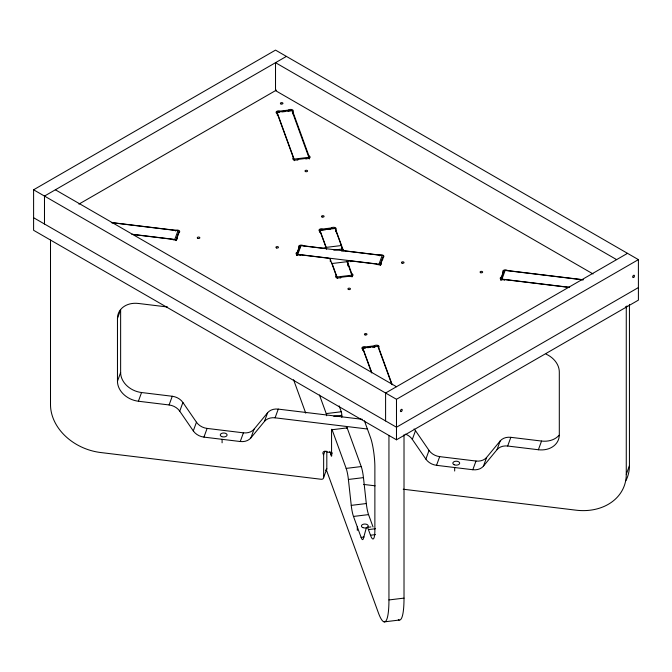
<?xml version="1.0" encoding="UTF-8"?>
<svg xmlns="http://www.w3.org/2000/svg" width="672" height="672" viewBox="0 0 672 672"><rect width="100%" height="100%" fill="white"/><g stroke="black" fill="none" stroke-linecap="round" stroke-linejoin="round"><path stroke-width="1.01" d="M319.67 232.319L319.796 229.891L326.222 247.38A2.562 0.428 83.1 0 1 326.626 249.278M362.569 350.204L362.687 347.768L371.717 372.414M377.639 346.492L377.756 345.946L391.759 384.258M291.85 110.552L309.431 158.962M117.466 381.234L117.466 318.385L120.632 309.683L120.632 372.54L117.466 381.234A21.386 17.086 20 0 0 138.39 401.234L169.1 404.956A12.827 10.248 20 0 1 179.743 411.172L193.292 430.903A12.827 10.248 20 0 0 203.944 437.119L240.248 441.521A12.827 10.248 20 0 0 250.891 437.892L264.44 421.445L267.607 412.751A12.827 10.248 20 0 1 278.258 409.114L362.3 419.311M176.039 240.442A1.285 1.025 20 0 0 174.804 239.442L177.962 230.74L111.342 222.659M132.09 234.41L172.334 239.291A2.654 1.529 0 0 0 176.005 239.736A2.654 1.529 0 0 0 176.778 237.619L178.5 232.865A2.654 1.529 0 0 0 179.273 230.748A2.654 1.529 0 0 0 175.602 230.303L111.619 222.541M176.056 240.635L179.222 231.941A1.285 1.025 20 0 0 177.962 230.74M138.39 401.234L141.557 392.532A21.386 17.086 20 0 1 120.632 372.54M169.1 404.956L172.259 396.262A12.827 10.248 20 0 1 182.91 402.478L196.459 422.209A12.827 10.248 20 0 0 207.11 428.417L243.415 432.827A12.827 10.248 20 0 0 254.058 429.19L267.607 412.751M179.743 411.172L182.91 402.478M193.292 430.903L196.459 422.209M203.944 437.119L207.11 428.417M343.064 249.707A2.562 1.478 0 0 0 345.047 250.858L379.789 255.066A2.654 1.529 0 0 1 383.452 255.511A2.654 1.529 0 0 1 382.687 257.628L380.957 262.382A2.654 1.529 0 0 1 380.184 264.499A2.654 1.529 0 0 1 376.513 264.054L350.826 260.938A2.562 1.478 0 0 0 347.785 262.693L351.809 273.739A2.654 1.529 0 0 1 352.573 275.856A2.654 1.529 0 0 1 348.911 276.301L340.679 277.301A2.654 1.529 0 0 1 337.008 277.746A2.654 1.529 0 0 1 336.235 275.629L330.313 259.358A2.562 1.478 0 0 0 328.331 258.216L300.149 254.797A2.654 1.529 0 0 1 296.478 254.352A2.654 1.529 0 0 1 297.251 252.227L298.981 247.481A2.654 1.529 0 0 1 299.754 245.356A2.654 1.529 0 0 1 303.416 245.801L322.552 248.128A2.562 1.478 0 0 0 325.592 246.372L320.191 231.538A2.654 1.529 0 0 1 319.427 229.421A2.654 1.529 0 0 1 323.089 228.976L331.321 227.976A2.654 1.529 0 0 1 334.992 227.531A2.654 1.529 0 0 1 335.765 229.648L343.064 249.707L343.064 251.278M296.528 255.251L299.695 246.548A1.285 1.025 20 0 1 300.955 245.658L382.15 255.503A1.285 1.025 20 0 1 383.401 256.704L380.234 265.406M296.554 255.066A1.285 1.025 20 0 1 297.788 254.352L300.955 245.658M240.248 441.521L243.415 432.827M250.891 437.892L254.058 429.19M264.44 421.445A12.827 10.248 20 0 1 275.092 417.816L278.258 409.114M380.218 265.213A1.285 1.025 20 0 0 378.983 264.205L382.15 255.503M50.501 240.072L50.501 404.544A51.316 41.009 20 0 0 100.724 452.533L321.132 479.27A2.562 2.05 20 0 0 323.644 477.481L323.644 454.7L324.836 451.441M323.644 477.481L326.81 468.779L326.81 451.181M559.062 435.271A21.386 17.086 20 0 1 541.548 441.05L510.838 437.329A12.827 10.248 20 0 0 500.186 440.958L497.028 449.652L483.479 466.099A12.827 10.248 20 0 1 472.828 469.736L436.523 465.326A12.827 10.248 20 0 1 425.872 459.11L412.322 439.379L415.489 430.685A12.827 10.248 20 0 0 414.078 428.971M425.872 459.11L429.038 450.416L415.489 430.685M569.344 287.448L504.328 279.56A2.654 1.529 0 0 1 500.657 279.115A2.654 1.529 0 0 1 501.43 276.998L503.16 272.244A2.654 1.529 0 0 1 503.933 270.127A2.654 1.529 0 0 1 507.604 270.572L582.935 279.703M500.716 280.014L503.874 271.32A1.285 1.025 20 0 1 505.134 270.421L583.204 279.888M500.716 279.922A1.285 1.025 20 0 1 501.967 279.124L505.134 270.421M436.523 465.326L439.69 456.632L475.994 461.034A12.827 10.248 20 0 0 486.637 457.405L500.186 440.958M472.828 469.736L475.994 461.034M483.479 466.099L486.637 457.405M497.028 449.652A12.827 10.248 20 0 1 507.671 446.023L510.838 437.329M507.671 446.023L538.381 449.744L541.548 441.05M403.217 489.224L576.047 510.182A51.316 41.009 20 0 0 626.27 474.373L626.27 307.818L626.976 305.886M626.27 474.373L629.437 465.679L629.437 304.357M33.6 189.79L275.52 50.114L638.4 259.627L638.4 300.132L396.48 439.799L33.6 230.294L33.6 189.79L396.48 399.294L638.4 259.627M286.406 56.398L44.486 196.073L44.486 224.011M78.918 204.128L276.436 90.09M627.514 253.336L385.594 393.011L385.594 420.941M638.4 287.557L396.48 427.232L33.6 217.72M288.431 110.099L280.199 111.09A2.654 1.529 0 0 0 276.528 111.535A2.654 1.529 0 0 0 277.301 113.66L293.345 157.744A2.654 1.529 0 0 0 294.109 159.869A2.654 1.529 0 0 0 297.78 159.424L306.012 158.424A2.654 1.529 0 0 0 309.683 157.979A2.654 1.529 0 0 0 308.91 155.862L292.866 111.77A2.654 1.529 0 0 0 292.093 109.654A2.654 1.529 0 0 0 288.431 110.099L288.431 110.88M279.796 112.19L276.78 112.552L276.898 112.006L292.11 110.41M281.803 111.947L285.818 111.46M287.826 111.216L290.842 110.846M277.04 112.232L294.101 159.113L309.17 157.282M319.939 230.118L335.009 228.287L341.284 245.549A2.562 0.428 83.1 0 1 341.813 249.094L341.813 251.177M319.67 230.437L325.702 229.706M327.709 229.463L330.725 229.102M332.732 228.858L335.009 228.287M326.222 247.38L341.284 245.549M333.782 250.068L341.813 249.094M331.624 263.357A2.562 0.428 83.1 0 1 332.094 263.516L347.155 261.685L352.321 276.738M332.094 263.516L336.991 276.99L352.061 275.167M392.204 384.762L378.655 347.533A2.654 1.529 0 0 0 377.891 345.416A2.654 1.529 0 0 0 374.22 345.862L365.988 346.861A2.654 1.529 0 0 0 362.317 347.306A2.654 1.529 0 0 0 363.09 349.423L371.641 372.935M362.83 347.995L377.899 346.172M362.569 348.323L365.585 347.953M367.592 347.71L370.608 347.348M372.616 347.105L375.631 346.735M319.452 394.985L326.222 413.591L341.284 411.768A2.562 0.428 83.1 0 1 341.813 415.313L341.813 417.379M333.782 416.287L341.813 415.313M329.809 451.391L330.792 454.087A2.654 0.445 83.1 0 0 331.565 456.212A2.654 0.445 83.1 0 0 331.565 453.146L331.565 430.366A2.562 0.428 83.1 0 1 332.094 429.727L347.155 427.896L361.225 466.561A12.827 2.15 83.1 0 1 363.46 477.632L366.307 503.546A12.827 2.15 83.1 0 0 368.55 514.609L373.052 526.999M331.565 453.146L332.506 453.029M330.792 454.087L331.733 453.978M332.094 429.727L346.164 468.392L361.225 466.561M346.164 468.392A12.827 2.15 83.1 0 1 348.398 479.464L363.46 477.632M348.398 479.464L351.246 505.369L366.307 503.546M351.246 505.369A12.827 2.15 83.1 0 0 353.48 516.44L368.55 514.609M367.147 527.386L370.919 526.924M353.48 516.44L361.108 537.398A12.827 2.15 83.1 0 0 363.342 538.625L366.19 528.36A12.827 2.15 83.1 0 1 368.424 529.586L375.455 528.73M368.424 529.586L370.482 535.231L375.505 534.618M361.108 537.398L364.123 537.037M326.138 469.241L378.395 612.847A51.316 8.618 83.1 0 0 388.945 599.945L404.015 598.114L404.015 434.692M384.166 621.886L399.235 620.054M132.124 234.259L174.804 239.442M297.788 254.352L378.983 264.205M501.967 279.124L569.629 287.33M167.555 307.003L138.39 303.458A21.386 17.086 20 0 0 117.466 318.385M141.557 392.532L172.259 396.262M275.092 417.816L367.441 429.013M331.472 452.584L327.314 452.08A2.654 2.117 20 0 0 323.644 451.634A2.654 2.117 20 0 0 323.644 454.7M363.653 484.428L375.102 485.814M616.627 259.627L275.52 62.689L275.52 90.619L593.04 273.941M55.373 189.79L396.48 386.728M364.409 420.781L370.482 437.464A21.386 3.587 83.1 0 1 374.875 466.998L374.875 529.855A21.386 3.587 83.1 0 1 370.482 535.231M339.15 405.888L341.284 411.768M293.572 379.73L305.743 413.179M336.991 276.99L337.252 278.561M294.101 159.113L294.361 160.675M504.328 279.56L504.328 280.342M503.16 272.244L503.16 274.604M501.43 276.998L501.43 280.14M454.675 467.527L454.675 471.022M396.48 399.294L396.48 439.799M388.945 435.473L388.945 599.945M382.687 257.628L382.687 259.728M380.957 262.382L380.957 264.743M379.789 255.066L379.789 255.856M374.22 345.862L374.22 347.432M363.09 349.423L363.09 350.204M357.294 526.924L357.294 530.41M351.809 273.739L351.809 276.881M350.826 260.938L350.826 261.727M347.785 262.693L347.785 265.835M340.679 277.301L340.679 278.09M336.235 275.629L336.235 277.721M335.765 229.648L335.765 231.748M331.321 227.976L331.321 228.766M330.313 259.358L330.313 261.71M325.592 246.372L325.592 248.464M320.191 231.538L320.191 232.327M308.91 155.862L308.91 158.214M306.012 158.424L306.012 159.205M300.149 254.797L300.149 255.578M299.695 246.548L299.695 248.43M298.981 247.481L298.981 249.833M297.78 159.424L297.78 160.205M297.251 252.227L297.251 255.368M293.345 157.744L293.345 159.844M292.866 111.77L292.866 113.862M277.301 113.66L277.301 115.231M222.096 439.32L222.096 442.814M176.778 237.619L176.778 239.19M175.602 230.303L175.602 231.084M629.437 465.679A51.316 41.009 20 0 1 625.909 480.673M625.472 306.743A1.285 1.025 20 0 1 626.27 307.818M538.381 449.744A21.386 17.086 20 0 0 559.306 434.826L559.306 371.977A21.386 17.086 20 0 0 546.084 354.136M326.81 468.779A2.562 2.05 20 0 1 325.676 470.392M405.544 434.146A12.827 10.248 20 0 1 412.322 439.379M439.69 456.632A12.827 10.248 20 0 1 429.038 450.416M404.015 598.114A51.316 8.618 83.1 0 1 398.311 619.66M346.634 428.358A2.562 0.428 83.1 0 1 347.155 427.896M326.222 413.591A2.562 0.428 83.1 0 1 326.659 415.75M346.651 261.811A2.562 0.428 83.1 0 1 347.155 261.685M221.668 436.573A3.419 1.974 0 0 0 227.077 435.179A3.419 1.974 0 0 0 222.281 433.171A3.419 1.974 0 0 0 221.668 436.573M454.247 464.78A3.419 1.974 0 0 0 459.665 463.386A3.419 1.974 0 0 0 454.86 461.378A3.419 1.974 0 0 0 454.247 464.78M362.821 527.604A3.419 1.974 0 0 0 368.231 526.21A3.419 1.974 0 0 0 363.434 524.202A3.419 1.974 0 0 0 362.821 527.604M276.545 247.951A1.285 0.739 0 0 0 278.468 247.321A1.285 0.739 0 0 0 276.553 246.674A1.285 0.739 0 0 0 276.545 247.951M402.1 263.18A1.285 0.739 0 0 0 404.032 262.55A1.285 0.739 0 0 0 402.108 261.904A1.285 0.739 0 0 0 402.1 263.18M322.056 216.997A1.285 0.739 0 0 0 324.089 216.468A1.285 0.739 0 0 0 322.291 215.72A1.285 0.739 0 0 0 322.056 216.997M348.55 289.523A1.285 0.739 0 0 0 350.473 288.884A1.285 0.739 0 0 0 348.55 288.246A1.285 0.739 0 0 0 348.55 289.523M197.921 238.417A1.285 0.739 0 0 0 199.844 237.779A1.285 0.739 0 0 0 197.921 237.14A1.285 0.739 0 0 0 197.921 238.417M480.724 272.723A1.285 0.739 0 0 0 482.656 272.084A1.285 0.739 0 0 0 480.732 271.438A1.285 0.739 0 0 0 480.724 272.723M305.55 171.604A1.285 0.739 0 0 0 307.574 171.074A1.285 0.739 0 0 0 305.76 170.327A1.285 0.739 0 0 0 305.55 171.604M365.064 334.916A1.285 0.739 0 0 0 366.988 334.278A1.285 0.739 0 0 0 365.064 333.64A1.285 0.739 0 0 0 365.064 334.916M280.921 103.942A1.285 0.739 0 0 0 282.954 103.421A1.285 0.739 0 0 0 281.148 102.673A1.285 0.739 0 0 0 280.921 103.942M401.554 411.348A1.285 0.739 -60 0 0 401.957 409.357A1.285 0.739 -60 0 0 400.445 410.701A1.285 0.739 -60 0 0 401.554 411.348M633.797 277.259A1.285 0.739 -60 0 0 634.2 275.276A1.285 0.739 -60 0 0 632.688 276.62A1.285 0.739 -60 0 0 633.797 277.259"/></g></svg>
